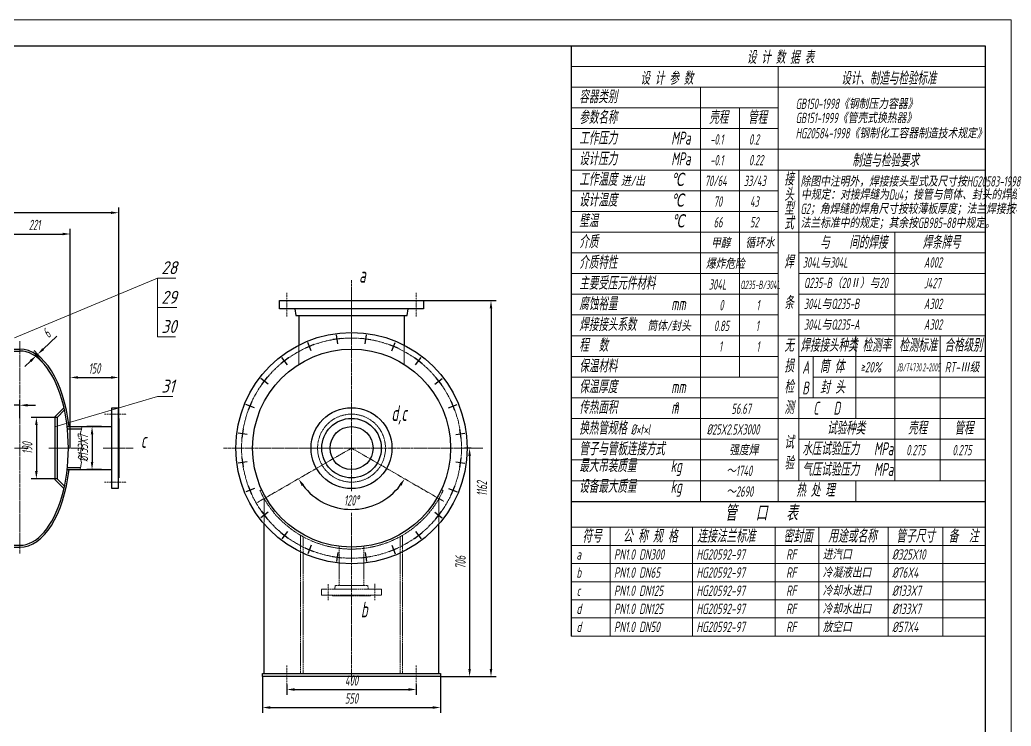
# Model space of a CAD drawing. Header units: millimetres. Extents: x 77 to 6805, y 49 to 4801.
# Drawn here: x 3741 to 6805, y 2619 to 4801 of the extents above; entities that cross this region are included whole.
import ezdxf

# ---------------------------------------------------------------- set-up
doc = ezdxf.new("R2010")
doc.units = ezdxf.units.MM
doc.header["$PDMODE"] = 3
for name, pattern in [('GEN3', [6.25, 5, -1.25]), ('GEN7', [13.75, 10, -1.25, 1.25, -1.25]), ('GEN7A', [7.5, 5, -1.25, 0, -1.25])]:
    doc.linetypes.add(name, pattern=pattern)
for name, color, linetype, lineweight in [('3', 6, 'GEN3', 18), ('4', 3, 'Continuous', 18), ('5', 3, 'Continuous', 18), ('6', 2, 'Continuous', 18), ('7', 4, 'GEN7', 18), ('7A', 4, 'GEN7A', 18), ('TILE1', 5, 'Continuous', 18)]:
    doc.layers.add(name, color=color, linetype=linetype, lineweight=lineweight)
doc.styles.add('HZ', font='gbeitc.shx', dxfattribs={"width": 0.7, "bigfont": 'hztxt.shx'})
doc.styles.get("Standard").update_dxf_attribs({"font": 'gbeitc.shx', "bigfont": 'hztxt.shx'})
doc.dimstyles.new('GEN-ISO', dxfattribs={"dimscale": 8, "dimtxt": 4, "dimasz": 3, "dimexe": 2, "dimexo": 0, "dimgap": 1.5, "dimtad": 1, "dimzin": 0, "dimdsep": 46, "dimtxsty": 'HZ', "dimblk1": 'CLOSED', "dimblk2": 'CLOSED', "dimcen": 0, "dimdle": 6, "dimclrd": 256, "dimclre": 256, "dimclrt": 2, "dimadec": 0, "dimazin": 0, "dimtfac": 1, "dimtdec": 3, "dimtmove": 0, "dimatfit": 2, "dimldrblk": 'CLOSED', "dimfxl": 0, "dimtolj": 1, "dimtzin": 0, "dimarcsym": 0})

# ---------------------------------------------------------------- blocks, each defined once
blk = doc.blocks.new('*D58')
at = {"layer": '5', "lineweight": -2}
for p, q in [((709.6, 3625.4), (709.6, 4221.5)), ((4022.6, 4205.5), (733.6, 4205.5)), ((4046.6, 3684.5), (4046.6, 4221.5))]:
    blk.add_line(p, q, dxfattribs=at)
at = {"layer": '5'}
for points in [[(733.6, 4209.5), (733.6, 4201.5), (709.6, 4205.5)], [(4022.6, 4209.5), (4022.6, 4201.5), (4046.6, 4205.5)]]:
    blk.add_solid(points, dxfattribs=at)
at = {"layer": 'Defpoints', "color": 0}
for p in [(709.6, 4205.5), (4046.6, 3684.5), (709.6, 3625.4)]:
    blk.add_point(p, dxfattribs=at)
at = {"layer": '5', "color": 2, "insert": (2378.1, 4233.5), "char_height": 32, "attachment_point": 5, "style": 'HZ'}
blk.add_mtext('\\A1;¡«3740', dxfattribs=at)
blk = doc.blocks.new('_CLOSED')
at = {"color": 0, "linetype": 'ByBlock', "lineweight": -2}
for p, q in [((-1, 0.166667), (0, 0)), ((-1, 0.166667), (-1, -0.166667)), ((0, 0), (-1, -0.166667)), ((0, 0), (-1, 0))]:
    blk.add_line(p, q, dxfattribs=at)
blk = doc.blocks.new('GB-A1')
blk.add_lwpolyline([(25, 10), (25, 584), (831, 584), (831, 10)], close=True)
at = {"layer": 'TILE1'}
blk.add_lwpolyline([(0, 594), (841, 594), (841, 0), (0, 0)], dxfattribs=at)
for tag, p in [('MAX', (841, 594)), ('RU', (831, 584)), ('INSERT', (831, 10))]:
    blk.add_attdef(tag, p, '', height=3.5)
blk = doc.blocks.new('*D63')
at = {"layer": '5', "lineweight": -2}
for p, q in [((4988.6, 3934.1), (5213.3, 3934.1)), ((5197.3, 3910.1), (5197.3, 2796.1)), ((5041.1, 2772.1), (5213.3, 2772.1))]:
    blk.add_line(p, q, dxfattribs=at)
at = {"layer": '5'}
for points in [[(5193.3, 3910.1), (5201.3, 3910.1), (5197.3, 3934.1)], [(5193.3, 2796.1), (5201.3, 2796.1), (5197.3, 2772.1)]]:
    blk.add_solid(points, dxfattribs=at)
at = {"layer": 'Defpoints', "color": 0}
for p in [(4988.6, 3934.1), (5041.1, 2772.1), (5197.3, 2772.1)]:
    blk.add_point(p, dxfattribs=at)
at = {"layer": '5', "color": 2, "insert": (5169.3, 3353.1), "char_height": 32, "attachment_point": 5, "rotation": 90, "style": 'HZ'}
blk.add_mtext('\\A1;1162', dxfattribs=at)
blk = doc.blocks.new('*D64')
at = {"layer": '5', "lineweight": -2}
for p, q in [((3675.6, 3798.1), (3675.6, 4155.7)), ((3699.6, 4139.7), (3872.6, 4139.7)), ((3896.6, 3625.4), (3896.6, 4155.7))]:
    blk.add_line(p, q, dxfattribs=at)
at = {"layer": '5'}
for points in [[(3699.6, 4143.7), (3699.6, 4135.7), (3675.6, 4139.7)], [(3872.6, 4143.7), (3872.6, 4135.7), (3896.6, 4139.7)]]:
    blk.add_solid(points, dxfattribs=at)
at = {"layer": 'Defpoints', "color": 0}
for p in [(3896.6, 4139.7), (3675.6, 3798.1), (3896.6, 3625.4)]:
    blk.add_point(p, dxfattribs=at)
at = {"layer": '5', "color": 2, "insert": (3786.1, 4167.7), "char_height": 32, "attachment_point": 5, "style": 'HZ'}
blk.add_mtext('\\A1;221', dxfattribs=at)
blk = doc.blocks.new('GENPOS13')
at = {"color": 0}
for tag, p in [('1GENPOS', (0, 0)), ('2GENPOS', (0, -1.5)), ('3GENPOS', (0, -3)), ('4GENPOS', (0, -4.5)), ('5GENPOS', (0, -6)), ('6GENPOS', (0, -7.5)), ('8GENPOS', (0, -10.5)), ('9GENPOS', (0, -12)), ('7GENPOS', (0, -9)), ('10GENPOS', (0, -13.5)), ('11GENPOS', (0, -15)), ('12GENPOS', (0, -16.5)), ('13GENPOS', (0, -18)), ('14GENPOS', (0, -19.5)), ('15GENPOS', (0, -21)), ('16GENPOS', (0, -22.5)), ('17GENPOS', (0, -24)), ('18GENPOS', (0, -25.5)), ('19GENPOS', (0, -27)), ('20GENPOS', (0, -28.5)), ('21GENPOS', (0, -30)), ('22GENPOS', (0, -31.5)), ('23GENPOS', (0, -33)), ('0GENPOS', (0, -34.5))]:
    blk.add_attdef(tag, p, '', height=1, dxfattribs=at)
blk = doc.blocks.new('*D65')
at = {"layer": '5', "lineweight": -2}
blk.add_arc((4766.1, 3478.1), 189.4, 217.2641, 322.7359, dxfattribs=at)
at = {"layer": '5'}
for points in [[(4612, 3361.2), (4618.7, 3365.7), (4602.1, 3383.4)], [(4913.5, 3365.7), (4920.2, 3361.2), (4930.2, 3383.4)]]:
    blk.add_solid(points, dxfattribs=at)
at = {"layer": 'Defpoints', "color": 0}
for p in [(4766.1, 3478.1), (4766.1, 3478.1), (4475.1, 3310.1), (5051.9, 3313.1), (4701.3, 3300.1)]:
    blk.add_point(p, dxfattribs=at)
at = {"layer": '5', "color": 2, "insert": (4766.1, 3316.7), "char_height": 32, "attachment_point": 5, "style": 'HZ'}
blk.add_mtext('\\A1;120%%D', dxfattribs=at)
blk = doc.blocks.new('*D66')
at = {"layer": '5', "lineweight": -2}
for p, q in [((4491.1, 2772.1), (4491.1, 2660.6)), ((5041.1, 2772.1), (5041.1, 2660.6)), ((4515.1, 2676.6), (5017.1, 2676.6))]:
    blk.add_line(p, q, dxfattribs=at)
at = {"layer": '5'}
for points in [[(4515.1, 2680.6), (4515.1, 2672.6), (4491.1, 2676.6)], [(5017.1, 2680.6), (5017.1, 2672.6), (5041.1, 2676.6)]]:
    blk.add_solid(points, dxfattribs=at)
at = {"layer": 'Defpoints', "color": 0}
for p in [(4491.1, 2772.1), (5041.1, 2772.1), (5041.1, 2676.6)]:
    blk.add_point(p, dxfattribs=at)
at = {"layer": '5', "color": 2, "insert": (4766.1, 2704.6), "char_height": 32, "attachment_point": 5, "style": 'HZ'}
blk.add_mtext('\\A1;550', dxfattribs=at)
blk = doc.blocks.new('*D67')
at = {"layer": '5', "lineweight": -2}
for p, q in [((4566.1, 2748.1), (4566.1, 2716.3)), ((4590.1, 2732.3), (4942.1, 2732.3)), ((4966.1, 2748.1), (4966.1, 2716.3))]:
    blk.add_line(p, q, dxfattribs=at)
at = {"layer": '5'}
for points in [[(4590.1, 2736.3), (4590.1, 2728.3), (4566.1, 2732.3)], [(4942.1, 2736.3), (4942.1, 2728.3), (4966.1, 2732.3)]]:
    blk.add_solid(points, dxfattribs=at)
at = {"layer": 'Defpoints', "color": 0}
for p in [(4566.1, 2748.1), (4966.1, 2748.1), (4966.1, 2732.3)]:
    blk.add_point(p, dxfattribs=at)
at = {"layer": '5', "color": 2, "insert": (4766.1, 2760.3), "char_height": 32, "attachment_point": 5, "style": 'HZ'}
blk.add_mtext('\\A1;400', dxfattribs=at)
blk = doc.blocks.new('*D68')
at = {"layer": '5', "lineweight": -2}
for p, q in [((3855.6, 3573.1), (3775.8, 3573.1)), ((3791.8, 3549.1), (3791.8, 3407.1)), ((3855.6, 3383.1), (3775.8, 3383.1))]:
    blk.add_line(p, q, dxfattribs=at)
at = {"layer": '5'}
for points in [[(3787.8, 3549.1), (3795.8, 3549.1), (3791.8, 3573.1)], [(3787.8, 3407.1), (3795.8, 3407.1), (3791.8, 3383.1)]]:
    blk.add_solid(points, dxfattribs=at)
at = {"layer": 'Defpoints', "color": 0}
for p in [(3855.6, 3573.1), (3791.8, 3383.1), (3855.6, 3383.1)]:
    blk.add_point(p, dxfattribs=at)
at = {"layer": '5', "color": 2, "insert": (3763.8, 3478.1), "char_height": 32, "attachment_point": 5, "rotation": 90, "style": 'HZ'}
blk.add_mtext('\\A1;190', dxfattribs=at)
blk = doc.blocks.new('*D69')
at = {"layer": '5', "lineweight": -2}
for p, q in [((3993.2, 3544.6), (3947.9, 3544.6)), ((3963.9, 3520.6), (3963.9, 3435.6)), ((3993.2, 3411.6), (3947.9, 3411.6))]:
    blk.add_line(p, q, dxfattribs=at)
at = {"layer": '5'}
for points in [[(3959.9, 3520.6), (3967.9, 3520.6), (3963.9, 3544.6)], [(3959.9, 3435.6), (3967.9, 3435.6), (3963.9, 3411.6)]]:
    blk.add_solid(points, dxfattribs=at)
at = {"layer": 'Defpoints', "color": 0}
for p in [(3993.2, 3544.6), (3963.9, 3411.6), (3993.2, 3411.6)]:
    blk.add_point(p, dxfattribs=at)
at = {"layer": '5', "color": 2, "insert": (3935.9, 3478.1), "char_height": 32, "attachment_point": 5, "rotation": 90, "style": 'HZ'}
blk.add_mtext('\\A1;%%C133X7', dxfattribs=at)
blk = doc.blocks.new('*D70')
at = {"layer": '5', "lineweight": -2}
for p, q in [((3896.6, 3478.1), (3896.6, 3712.5)), ((4046.6, 3570.6), (4046.6, 3712.5)), ((3920.6, 3696.5), (4022.6, 3696.5))]:
    blk.add_line(p, q, dxfattribs=at)
at = {"layer": '5'}
for points in [[(3920.6, 3700.5), (3920.6, 3692.5), (3896.6, 3696.5)], [(4022.6, 3700.5), (4022.6, 3692.5), (4046.6, 3696.5)]]:
    blk.add_solid(points, dxfattribs=at)
at = {"layer": 'Defpoints', "color": 0}
for p in [(4046.6, 3696.5), (4046.6, 3570.6), (3896.6, 3478.1)]:
    blk.add_point(p, dxfattribs=at)
at = {"layer": '5', "color": 2, "insert": (3971.6, 3724.5), "char_height": 32, "attachment_point": 5, "style": 'HZ'}
blk.add_mtext('\\A1;150', dxfattribs=at)
blk = doc.blocks.new('*D71')
at = {"layer": '5', "lineweight": -2}
for p, q in [((3700.6, 3570.9), (3700.6, 3626.6)), ((3740.6, 3570.9), (3740.6, 3626.6)), ((3676.6, 3610.6), (3601.8, 3610.6)), ((3740.6, 3610.6), (3700.6, 3610.6)), ((3764.6, 3610.6), (3788.6, 3610.6))]:
    blk.add_line(p, q, dxfattribs=at)
at = {"layer": '5'}
for points in [[(3676.6, 3614.6), (3676.6, 3606.6), (3700.6, 3610.6)], [(3764.6, 3614.6), (3764.6, 3606.6), (3740.6, 3610.6)]]:
    blk.add_solid(points, dxfattribs=at)
at = {"layer": 'Defpoints', "color": 0}
for p in [(3700.6, 3610.6), (3700.6, 3570.9), (3740.6, 3570.9)]:
    blk.add_point(p, dxfattribs=at)
at = {"layer": '5', "color": 2, "insert": (3627.2, 3638.6), "char_height": 32, "attachment_point": 5, "style": 'HZ'}
blk.add_mtext('\\A1;40', dxfattribs=at)
blk = doc.blocks.new('*D72')
at = {"layer": '5', "lineweight": -2}
for p, q in [((3812.9, 3784.2), (3855.1, 3824.1)), ((3810.7, 3743.4), (3780.4, 3775.4)), ((3814.8, 3747.3), (3784.5, 3779.3)), ((3774, 3747.3), (3756.5, 3730.8)), ((3791.4, 3763.8), (3795.5, 3767.7))]:
    blk.add_line(p, q, dxfattribs=at)
at = {"layer": '5'}
for points in [[(3810.2, 3787.1), (3815.7, 3781.3), (3795.5, 3767.7)], [(3771.2, 3750.2), (3776.7, 3744.4), (3791.4, 3763.8)]]:
    blk.add_solid(points, dxfattribs=at)
at = {"layer": 'Defpoints', "color": 0}
for p in [(3795.5, 3767.7), (3810.7, 3743.4), (3814.8, 3747.3)]:
    blk.add_point(p, dxfattribs=at)
at = {"layer": '5', "color": 2, "insert": (3823.5, 3832.7), "char_height": 32, "attachment_point": 5, "rotation": 43.4468, "style": 'HZ'}
blk.add_mtext('\\A1;6', dxfattribs=at)
blk = doc.blocks.new('*D73')
at = {"layer": '5', "lineweight": -2}
for p, q in [((5135.8, 3478.1), (5115.1, 3478.1)), ((5131.1, 3454.1), (5131.1, 2796.1)), ((5041.1, 2772.1), (5147.1, 2772.1))]:
    blk.add_line(p, q, dxfattribs=at)
at = {"layer": '5'}
for points in [[(5127.1, 3454.1), (5135.1, 3454.1), (5131.1, 3478.1)], [(5127.1, 2796.1), (5135.1, 2796.1), (5131.1, 2772.1)]]:
    blk.add_solid(points, dxfattribs=at)
at = {"layer": 'Defpoints', "color": 0}
for p in [(5135.8, 3478.1), (5041.1, 2772.1), (5131.1, 2772.1)]:
    blk.add_point(p, dxfattribs=at)
at = {"layer": '5', "color": 2, "insert": (5103.1, 3125.1), "char_height": 32, "attachment_point": 5, "rotation": 90, "style": 'HZ'}
blk.add_mtext('\\A1;706', dxfattribs=at)

msp = doc.modelspace()

# ---------------------------------------------------------------- linework, layer by layer
for p, q in [((5445.406, 4721.477), (6725.406, 4721.477)), ((5445.406, 4721.477), (5445.406, 2897.4822)), ((6725.406, 4721.477), (6725.406, 3313.477)), ((4543.605, 3934.1312), (4988.605, 3934.1312)), ((4543.605, 3908.1312), (4543.605, 3934.1312)), ((4988.605, 3934.1312), (4988.605, 3908.1312)), ((4988.605, 3908.1312), (4543.605, 3908.1312)), ((4591.105, 3908.1312), (4594.105, 3888.1312)), ((4938.105, 3888.1312), (4941.105, 3908.1312)), ((4594.105, 3888.1312), (4938.105, 3888.1312)), ((4603.605, 3888.1312), (4603.605, 3796.5649)), ((4928.605, 3888.1312), (4928.605, 3796.5649)), ((4641.749, 3778.3999), (4630.8462, 3804.7216)), ((4736.5908, 3817.1566), (4708.3442, 3813.4379)), ((4723.702, 3800.3597), (4719.9833, 3828.6063)), ((4825.3432, 3813.2489), (4797.0966, 3816.9676)), ((4808.5462, 3800.3601), (4812.2649, 3828.6067)), ((4890.4995, 3778.4013), (4901.4023, 3804.7229)), ((3675.6305, 3778.1312), (3740.6305, 3778.1312)), ((3700.6305, 3784.1312), (3740.6305, 3784.1312)), ((4649.8512, 3797.9604), (4623.5295, 3787.0576)), ((4910.06, 3786.5035), (4883.7383, 3797.4063)), ((4571.0355, 3756.9685), (4548.4326, 3739.6246)), ((4568.272, 3735.9774), (4550.9282, 3758.5804)), ((4984.9679, 3738.7431), (4962.365, 3756.087)), ((4963.9769, 3735.9796), (4981.3208, 3758.5825)), ((4508.2785, 3675.9832), (4485.6755, 3693.3271)), ((4505.5149, 3696.9743), (4488.1711, 3674.3713)), ((5023.9711, 3675.986), (5046.5741, 3693.3299)), ((5044.9621, 3673.2225), (5027.6183, 3695.8254)), ((4457.7545, 3622.0663), (4446.8518, 3595.7446)), ((5085.9541, 3594.4068), (5075.0513, 3620.7285)), ((3849.6305, 3575.6165), (3877.0185, 3603.0044)), ((3878.5559, 3596.0566), (3855.6305, 3573.1312)), ((4024.6305, 3353.1312), (4024.6305, 3603.1312)), ((4024.6305, 3603.1312), (4044.6305, 3603.1312)), ((4044.6305, 3603.1312), (4044.6305, 3353.1312)), ((4465.8568, 3602.5058), (4439.5351, 3613.4086)), ((5066.3936, 3602.5091), (5092.7153, 3613.4119)), ((3849.6305, 3380.6459), (3849.6305, 3575.6165)), ((3855.6305, 3573.1312), (3855.6305, 3383.1312)), ((4044.6305, 3570.1312), (4046.6305, 3570.1312)), ((4046.6305, 3570.1312), (4046.6305, 3386.1312)), ((3886.8989, 3544.6312), (4024.6305, 3544.6312)), ((3887.6507, 3537.6312), (3931.489, 3537.6312)), ((4431.0091, 3537.3495), (4427.2904, 3509.1029)), ((5105.1503, 3507.6672), (5101.4316, 3535.9139)), ((4443.8979, 3520.5525), (4415.6513, 3524.2713)), ((5088.3533, 3520.556), (5116.6, 3524.2748)), ((4443.8984, 3435.7084), (4415.6518, 3431.9896)), ((4427.1014, 3448.5971), (4430.8201, 3420.3505)), ((5088.3538, 3435.7119), (5116.6004, 3431.9931)), ((5101.2426, 3418.9149), (5104.9613, 3447.1615)), ((3886.8989, 3411.6312), (4024.6305, 3411.6312)), ((3887.6507, 3418.6312), (3928.4563, 3418.6312)), ((3877.0185, 3353.258), (3849.6305, 3380.6459)), ((3855.6305, 3383.1312), (3878.5559, 3360.2059)), ((4044.6305, 3386.1312), (4046.6305, 3386.1312)), ((4044.6305, 3353.1312), (4024.6305, 3353.1312)), ((4465.8581, 3353.7553), (4439.5365, 3342.8525)), ((4446.2976, 3361.8575), (4457.2004, 3335.5359)), ((5066.395, 3353.7586), (5092.7166, 3342.8558)), ((5074.4972, 3334.1981), (5085.4, 3360.5197)), ((5445.406, 3313.477), (6725.406, 3313.477)), ((4508.2806, 3280.2783), (4485.6777, 3262.9345)), ((4487.2896, 3283.0419), (4504.6334, 3260.4389)), ((5023.9733, 3280.2811), (5046.5762, 3262.9373)), ((5026.7368, 3259.2901), (5044.0806, 3281.8931)), ((4496.105, 2782.1312), (4496.105, 3243.8104)), ((4568.2748, 3220.2848), (4550.931, 3197.6818)), ((4963.9797, 3220.2869), (4981.3236, 3197.684)), ((5036.105, 2782.1312), (5036.105, 3243.8104)), ((4547.2838, 3217.5213), (4569.8867, 3200.1774)), ((4961.2162, 3199.2959), (4983.8191, 3216.6398)), ((3675.6305, 3178.1312), (3740.6305, 3178.1312)), ((3700.6305, 3172.1312), (3740.6305, 3172.1312)), ((4622.1917, 3169.7609), (4648.5134, 3158.8581)), ((4641.7522, 3177.8631), (4630.8495, 3151.5414)), ((4882.4005, 3158.3039), (4908.7222, 3169.2067)), ((4890.5027, 3177.8644), (4901.4055, 3151.5428)), ((4706.9085, 3143.0155), (4735.1552, 3139.2967)), ((4723.7055, 3155.9043), (4719.9868, 3127.6576)), ((4795.6609, 3139.1077), (4823.9075, 3142.8265)), ((4808.5497, 3155.9047), (4812.2684, 3127.6581)), ((4491.105, 2782.1312), (5041.105, 2782.1312)), ((4491.105, 2772.1312), (4491.105, 2782.1312)), ((5041.105, 2772.1312), (4491.105, 2772.1312)), ((5041.105, 2782.1312), (5041.105, 2772.1312))]:
    msp.add_line(p, q)
for radius in [357.5, 306, 125, 92, 66.5]:
    msp.add_circle((4766.105, 3478.1312), radius)
for major_axis, ratio, start_param, end_param in [((0, 306), 0.509803922, 4.931457256, 6.283185307), ((0, -300), 0.5, 0, 3.141592654), ((0, 306), 0.509803922, 3.141592654, 4.493320704)]:
    msp.add_ellipse((3740.6305, 3478.1312), major_axis=major_axis, ratio=ratio, start_param=start_param, end_param=end_param)
at = {"layer": '3'}
for p, q in [((4603.605, 3796.5649), (4603.605, 3737.4182)), ((4928.605, 3796.5649), (4928.605, 3737.4182)), ((4488.3251, 3349.7789), (4482.8784, 3347.2622)), ((5043.8849, 3349.7789), (5049.3315, 3347.2622)), ((4496.105, 3243.8104), (4496.105, 3321.7854)), ((5036.105, 3243.8104), (5036.105, 3321.7854)), ((4608.105, 3209.0959), (4608.105, 2782.1312)), ((4616.105, 2782.1312), (4616.105, 3204.5549)), ((4916.105, 2782.1312), (4916.105, 3204.5549)), ((4924.105, 3209.0959), (4924.105, 2782.1312)), ((4728.105, 3054.1312), (4728.105, 3174.4999)), ((4804.105, 3054.1312), (4804.105, 3174.4999)), ((4714.105, 3042.1312), (4716.105, 3054.1312)), ((4716.105, 3054.1312), (4816.105, 3054.1312)), ((4816.105, 3054.1312), (4818.105, 3042.1312)), ((4707.105, 3024.1312), (4707.105, 3022.1312)), ((4707.105, 3022.1312), (4825.105, 3022.1312)), ((4825.105, 3022.1312), (4825.105, 3024.1312))]:
    msp.add_line(p, q, dxfattribs=at)
msp.add_lwpolyline([(4673.605, 3042.1312), (4858.605, 3042.1312), (4858.605, 3024.1312), (4673.605, 3024.1312)], close=True, dxfattribs=at)
msp.add_arc((4766.105, 3478.1312), 312, 204.8, 335.2, dxfattribs=at)
at = {"layer": '4'}
for p, q in [((5445.406, 4657.477), (6725.406, 4657.477)), ((6085.406, 4657.477), (6085.406, 3313.477)), ((5445.406, 4593.477), (6725.406, 4593.477)), ((5845.406, 4593.477), (5845.406, 3313.477)), ((5445.406, 4529.477), (6085.406, 4529.477)), ((5965.406, 4529.477), (5965.406, 3697.477)), ((5445.406, 4465.477), (6085.406, 4465.477)), ((5445.406, 4401.477), (6725.406, 4401.477)), ((5445.406, 4337.477), (6725.406, 4337.477)), ((6149.406, 4337.477), (6149.406, 3377.477)), ((5445.406, 4273.477), (6085.406, 4273.477)), ((5445.406, 4209.477), (6085.406, 4209.477)), ((5445.406, 4145.477), (6725.406, 4145.477)), ((6445.406, 4145.477), (6445.406, 3377.477)), ((5445.406, 4081.477), (6085.406, 4081.477)), ((6149.406, 4081.477), (6725.406, 4081.477)), ((5445.406, 4017.477), (6085.406, 4017.477)), ((6149.406, 4017.477), (6725.406, 4017.477)), ((5445.406, 3953.477), (6085.406, 3953.477)), ((6149.406, 3953.477), (6725.406, 3953.477)), ((6149.406, 3953.477), (6725.406, 3953.477)), ((5445.406, 3889.477), (6085.406, 3889.477)), ((6149.406, 3889.477), (6725.406, 3889.477)), ((5445.406, 3825.477), (6725.406, 3825.477)), ((6325.406, 3825.477), (6325.406, 3569.477)), ((6585.406, 3825.477), (6585.406, 3377.477)), ((5445.406, 3761.477), (6085.406, 3761.477)), ((6149.406, 3761.477), (6725.406, 3761.477)), ((6193.406, 3761.477), (6193.406, 3633.477)), ((5445.406, 3697.477), (6085.406, 3697.477)), ((6193.406, 3697.477), (6725.406, 3697.477)), ((5445.406, 3633.477), (6085.406, 3633.477)), ((6149.406, 3633.477), (6725.406, 3633.477)), ((5445.406, 3569.477), (6725.406, 3569.477)), ((5445.406, 3505.477), (6085.406, 3505.477)), ((6149.406, 3505.477), (6725.406, 3505.477)), ((5445.406, 3441.477), (6085.406, 3441.477)), ((6149.406, 3441.477), (6725.406, 3441.477)), ((5445.406, 3377.477), (6725.406, 3377.477)), ((6325.406, 3377.477), (6325.406, 3313.477)), ((6725.406, 3233.478), (5445.406, 3233.478)), ((5565.406, 2897.4822), (5565.406, 3233.478)), ((5820.406, 2897.4822), (5820.406, 3233.478)), ((6075.406, 2897.4822), (6075.406, 3233.478)), ((6210.406, 2897.4822), (6210.406, 3233.478)), ((6425.406, 2897.4822), (6425.406, 3233.478)), ((6593.7715, 2897.4822), (6593.7715, 3233.478)), ((6725.406, 3177.4787), (5445.406, 3177.4787)), ((6725.406, 3121.4794), (5445.406, 3121.4794)), ((6725.406, 3065.4801), (5445.406, 3065.4801)), ((6725.406, 3009.4808), (5445.406, 3009.4808)), ((6725.406, 2953.4815), (5445.406, 2953.4815)), ((6725.406, 2897.4822), (5445.406, 2897.4822))]:
    msp.add_line(p, q, dxfattribs=at)
msp.add_lwpolyline([(3931.6109, 3544.6312), (3931.7968, 3543.3785), (3931.8142, 3540.3624), (3931.4796, 3537.5529), (3930.906, 3534.924), (3930.2059, 3532.4497), (3929.492, 3530.1041), (3928.8772, 3527.8613), (3928.4742, 3525.6953), (3928.3656, 3523.5839), (3928.5141, 3521.5192), (3928.8522, 3519.4971), (3929.3126, 3517.5135), (3929.8278, 3515.5644), (3930.3305, 3513.6454), (3930.7531, 3511.7527), (3931.0283, 3509.8819), (3931.1085, 3508.0307), (3931.0253, 3506.2029), (3930.8303, 3504.4043), (3930.5748, 3502.6403), (3930.3103, 3500.9165), (3930.0884, 3499.2387), (3929.9605, 3497.6122), (3929.978, 3496.0428), (3930.1745, 3494.5318), (3930.5114, 3493.0633), (3930.9322, 3491.6171), (3931.3804, 3490.1732), (3931.7995, 3488.7113), (3932.1331, 3487.2115), (3932.3245, 3485.6535), (3932.3173, 3484.0172), (3932.0757, 3482.2881), (3931.6467, 3480.4746), (3931.098, 3478.5907), (3930.4972, 3476.6503), (3929.9121, 3474.6673), (3929.4104, 3472.6559), (3929.0597, 3470.6299), (3928.9277, 3468.6033), (3929.0586, 3466.5892), (3929.4014, 3464.597), (3929.8819, 3462.6349), (3930.4256, 3460.7115), (3930.9581, 3458.835), (3931.405, 3457.0138), (3931.6919, 3455.2565), (3931.7444, 3453.5712), (3931.5155, 3451.9632), (3931.0682, 3450.4246), (3930.4928, 3448.9442), (3929.8796, 3447.5107), (3929.3189, 3446.113), (3928.9012, 3444.7399), (3928.7169, 3443.3802), (3928.8561, 3442.0228), (3929.3546, 3440.6103), (3930.0291, 3438.9015), (3930.6415, 3436.6089), (3930.9537, 3433.4449), (3930.7277, 3429.1223), (3929.7255, 3423.3534), (3927.709, 3415.851), (3926.2606, 3411.6312)], dxfattribs=at)
at = {"layer": '5'}
for points in [[(3723.6691, 3818.8597), (4165.9936, 4003.6768), (4223.0094, 4003.6768)], [(4165.9123, 4003.6768), (4165.9123, 3912.2139), (4225.7918, 3912.2139)], [(4166.2821, 3911.6288), (4166.2821, 3821.9829), (4222.3136, 3821.9829)], [(3852.0365, 3545.4407), (4165.9936, 3637.7044), (4213.9936, 3637.7044)]]:
    msp.add_lwpolyline(points, dxfattribs=at)
at = {"layer": '7'}
for p, q in [((4766.105, 3344.659), (4766.105, 3997.1735)), ((3740.6305, 3808.1312), (3740.6305, 3152.2653)), ((811.1821, 3478.1312), (3763.4835, 3478.1312)), ((3830.157, 3478.1312), (3940.7124, 3478.1312)), ((3998.0994, 3478.1312), (4090.8638, 3478.1312)), ((4370.5922, 3478.1312), (5171.848, 3478.1312)), ((4766.105, 3478.1312), (4475.1204, 3310.1312)), ((4766.105, 3478.1312), (5051.8934, 3313.1312)), ((4766.105, 2757.6401), (4766.105, 3278.1404))]:
    msp.add_line(p, q, dxfattribs=at)
for radius in [340, 105]:
    msp.add_circle((4766.105, 3478.1312), radius, dxfattribs=at)
at = {"layer": '7A'}
for p, q in [((4566.105, 3958.1312), (4566.105, 3884.1312)), ((4766.105, 3958.1312), (4766.105, 3875.4721)), ((4966.105, 3958.1312), (4966.105, 3884.1312)), ((4002.6305, 3583.1312), (4070.6305, 3583.1312)), ((4002.6305, 3373.1312), (4070.6305, 3373.1312)), ((4693.605, 3058.0134), (4693.605, 3008.4154)), ((4838.605, 3058.404), (4838.605, 3008.0249)), ((4566.105, 2806.1312), (4566.105, 2748.1312)), ((4966.105, 2806.1312), (4966.105, 2748.1312))]:
    msp.add_line(p, q, dxfattribs=at)

# ---------------------------------------------------------------- block references
at = {"xscale": 8, "yscale": 8, "zscale": 8}
msp.add_blockref('GB-A1', (77.406, 49.477), dxfattribs=at)
at = {"layer": '6', "color": 7}
ref = msp.add_blockref('GENPOS13', (4177.9936, 4015.6768), dxfattribs=dict(at, xscale=8, yscale=8, zscale=8))
ref.add_attrib('1GENPOS', '28', (4177.9936, 4015.6768), dxfattribs={"layer": '0', "color": 0, "height": 40})
ref = msp.add_blockref('GENPOS13', (4177.9123, 3924.2139), dxfattribs=dict(at, xscale=8, yscale=8, zscale=8))
ref.add_attrib('1GENPOS', '29', (4177.9123, 3924.2139), dxfattribs={"layer": '0', "color": 0, "height": 40})
ref = msp.add_blockref('GENPOS13', (4178.2821, 3833.9829), dxfattribs=dict(at, xscale=8, yscale=8, zscale=8))
ref.add_attrib('1GENPOS', '30', (4178.2821, 3833.9829), dxfattribs={"layer": '0', "color": 0, "height": 40})
ref = msp.add_blockref('GENPOS13', (4177.9936, 3649.7044), dxfattribs=dict(at, xscale=8, yscale=8, zscale=8))
ref.add_attrib('1GENPOS', '31', (4177.9936, 3649.7044), dxfattribs={"layer": '0', "color": 0, "height": 40})

# ---------------------------------------------------------------- texts
at = {"layer": '6', "style": 'HZ'}
for s, insert, char_height, width, attachment_point in [('设 计 数 据 表', (5988.0651, 4665.5122), 40, 408.7488, 7), ('设 计 参 数', (5658.969, 4600.7712), 40, 321.0912, 7), ('设计、制造与检验标准', (6279.8948, 4600.7712), 40, 583.344, 7), ('容器类别', (5469.8035, 4543.7992), 40, 233.1936, 7), ('{\\W0.700009;GB150-1998《钢制压力容器》}', (6139.2345, 4525.8119), 31.9996, 607.695319, 7), ('参数名称', (5469.8035, 4479.7992), 40, 233.1936, 7), ('壳程', (5871.6382, 4479.7992), 40, 116.4768, 7), ('管程', (5991.6382, 4479.7992), 40, 116.4768, 7), ('{\\W0.700009;GB151-1999《管壳式换热器》}', (6139.2345, 4482.0061), 31.9996, 607.695319, 7), ('工作压力           MPa', (5469.8035, 4415.7992), 40, 643.3824, 7), ('{\\W0.700009;-0.1}', (5874.8282, 4415.9698), 31.9996, 93.565433, 7), ('{\\W0.700009;0.2}', (5994.8282, 4415.9698), 31.9996, 70.126075, 7), ('{\\W0.700009;HG20584-1998《钢制化工容器制造技术规定》}', (6139.2345, 4435.0514), 31.9996, 934.69434, 7), ('设计压力           MPa', (5469.8035, 4351.7992), 40, 643.3824, 7), ('{\\W0.700009;-0.1}', (5874.8281, 4351.9706), 31.9996, 93.565433, 7), ('{\\W0.700009;0.22}', (5994.8281, 4351.9706), 31.9996, 93.565433, 7), ('制造与检验要求', (6313.9181, 4347.2875), 40, 408.2688, 7), ('工作温度           ℃', (5469.8035, 4287.7992), 40, 613.8432, 7), ('进/出', (5598.7978, 4287.589), 32, 116.6208, 7), ('接', (6103.8239, 4289.3951), 40, 58.1184, 7), ('{\\W0.700009;除图中注明外，焊接接头型式及尺寸按HG20583-1998}', (6154.1042, 4285.2623), 31.9996, 1074.754493, 7), ('{\\W0.700009;70/64}', (5857.8839, 4287.9714), 31.9996, 117.00479, 7), ('{\\W0.700009;33/43}', (5978.7258, 4287.9714), 31.9996, 117.00479, 7), ('设计温度           ℃', (5469.8035, 4223.7992), 40, 613.8432, 7), ('头', (6103.8239, 4242.2231), 40, 58.1184, 7), ('{\\W0.700009;中规定：对接焊缝为Du4；接管与筒体、封头的焊缝为}', (6155.3247, 4242.5734), 31.9996, 1097.233862, 7), ('{\\W0.700009;70}', (5885.473, 4223.9722), 31.9996, 46.686718, 7), ('{\\W0.700009;43}', (5997.7324, 4223.9722), 31.9996, 46.686718, 7), ('型', (6103.8239, 4198.7275), 40, 58.1184, 7), ('{\\W0.700009;G2；角焊缝的焊角尺寸按较薄板厚度；法兰焊接按相应}', (6154.1041, 4198.6648), 31.9996, 1120.481222, 7), ('壁温               ℃', (5469.8035, 4159.7992), 40, 614.3232, 7), ('{\\W0.700009;66}', (5885.473, 4159.9722), 31.9996, 46.686718, 7), ('{\\W0.700009;52}', (5997.7324, 4159.9722), 31.9996, 46.686718, 7), ('式', (6103.8239, 4153.6378), 40, 58.1184, 7), ('{\\W0.700009;法兰标准中的规定；其余按GB985-88中规定。}', (6154.1041, 4155.1371), 31.9996, 934.310345, 7), ('介质', (5469.8035, 4095.7992), 40, 116.4768, 7), ('与    间的焊接', (6214.8326, 4093.8037), 40, 408.7488, 7), ('焊条牌号', (6531.3454, 4093.8037), 40, 233.1936, 7), ('{\\W0.75;甲醇}', (5877.5193, 4095.973), 32, 99.823543, 7), ('{\\W0.75;循环水}', (5983.6796, 4096.4653), 32, 149.831314, 7), ('介质特性', (5469.8035, 4031.7992), 40, 233.1936, 7), ('焊', (6103.8239, 4033.5613), 40, 58.1184, 7), ('{\\W0.75;爆炸危险}', (5861.187, 4031.973), 32, 199.839086, 7), ('{\\W0.700009;304L与304L}', (6160.8971, 4035.9338), 31.9996, 234.009581, 7), ('{\\W0.700009;A002}', (6535.7162, 4035.9338), 31.9996, 93.565433, 7), ('a', (4789.7085, 3989.4658), 48, 34.87104, 7), ('主要受压元件材料', (5469.8035, 3967.7992), 40, 466.6272, 7), ('304L', (5870.5667, 3967.9698), 32, 93.56544, 7), ('{\\W0.55;Q235-B/304L}', (5968.2899, 3969.7144), 26, 164.810434, 7), ('Q235-B（20Ⅱ）与20', (6164.6747, 3971.9346), 31.9996, 420.943217, 7), ('{\\W0.700009;J427}', (6535.7162, 3971.9346), 31.9996, 93.565433, 7), ('腐蚀裕量           mm', (5469.8035, 3903.7992), 40, 614.0832, 7), ('0', (5903.2007, 3903.9698), 32, 23.24736, 7), ('1', (6017.9732, 3903.9698), 32, 23.24736, 7), ('条', (6103.8239, 3907.3309), 40, 58.1184, 7), ('{\\W0.700009;304L与Q235-B}', (6164.6747, 3907.9346), 31.9996, 280.888296, 7), ('{\\W0.700009;A302}', (6535.7162, 3907.9354), 31.9996, 93.565433, 7), ('焊接接头系数', (5469.8035, 3839.7992), 40, 349.9104, 7), ('筒体/封头', (5680.3247, 3839.7992), 32, 209.99424, 7), ('0.85', (5886.598, 3839.9698), 32, 93.56544, 7), ('1', (6015.9157, 3839.9698), 32, 23.24736, 7), ('{\\W0.700009;304L与Q235-A}', (6164.6747, 3843.9346), 31.9996, 280.888296, 7), ('{\\W0.700009;A302}', (6535.7162, 3843.9354), 31.9996, 93.565433, 7), ('程  数', (5469.8035, 3775.7992), 40, 175.0752, 7), ('1', (5901.9014, 3775.9698), 32, 23.24736, 7), ('1', (6017.9732, 3775.9698), 32, 23.24736, 7), ('无', (6104.1733, 3775.7992), 40, 58.1184, 7), ('焊接接头种类', (6153.6327, 3775.7992), 40, 349.9104, 7), ('检测率', (6345.4952, 3775.7992), 40, 174.8352, 7), ('检测标准', (6458.8858, 3775.7992), 40, 233.1936, 7), ('合格级别', (6598.8858, 3775.7992), 40, 233.1936, 7), ('保温材料', (5469.8035, 3711.7992), 40, 233.1936, 7), ('损', (6104.1733, 3711.7992), 40, 58.1184, 7), ('A', (6159.4695, 3707.9394), 40, 29.0592, 7), ('{\\W0.75;筒 体}', (6213.201, 3710.405), 40, 156.154286, 7), ('{\\W0.75;≥20%}', (6338.8945, 3712.0088), 32, 125.115429, 7), ('{\\W0.5;JB/T4730.2-2005}', (6450.7364, 3715.2978), 25, 196.692857, 7), ('{\\W0.75;RT-Ⅲ级}', (6600.0804, 3712.0088), 31.9996, 175.12101, 7), ('保温厚度           mm', (5469.8035, 3647.7992), 40, 614.0832, 7), ('检', (6104.1733, 3647.7992), 40, 58.1184, 7), ('B', (6159.4695, 3643.9394), 40, 29.0592, 7), ('{\\W0.75;封 头}', (6214.7836, 3646.405), 40, 156.154286, 7), ('传热面积           m', (5469.8035, 3583.7992), 40, 584.784, 7), ('2', (5764.3093, 3595.7164), 24, 17.43552, 7), ('测', (6104.1733, 3583.7992), 40, 58.1184, 7), ('C   D', (6193.289, 3581.3677), 40, 146.256, 7), ('d,c', (4889.3276, 3550.9487), 48, 105.18912, 7), ('56.67', (5940.6383, 3583.9698), 32, 117.0048, 7), ('换热管规格', (5469.8035, 3519.7992), 40, 291.552, 7), ('试验种类', (6236.1633, 3520.0098), 40, 233.1936, 7), ('壳程', (6486.381, 3520.0098), 40, 116.4768, 7), ('管程', (6629.8325, 3520.0098), 40, 116.4768, 7), ('%%C×t×l', (5629.366, 3519.7992), 32, 186.74688, 7), ('%%C25X2.5X3000', (5864.1566, 3519.9698), 32, 304.32768, 7), ('c', (4114.85, 3478.8994), 48, 34.87104, 7), ('管子与管板连接方式', (5469.8035, 3455.7992), 40, 524.9856, 7), ('试', (6104.1733, 3476.2436), 40, 58.1184, 7), ('水压试验压力   MPa', (6159.1328, 3456.0098), 40, 525.7056, 7), ('强度焊', (5933.2332, 3455.9698), 32, 139.86816, 7), ('{\\W0.700009;0.275}', (6481.1384, 3456.0096), 31.9996, 117.00479, 7), ('{\\W0.700009;0.275}', (6623.798, 3456.0096), 31.9996, 117.00479, 7), ('最大吊装质量       kg', (5469.8035, 3391.7992), 40, 613.6032, 7), ('验', (6104.1733, 3412.2436), 40, 58.1184, 7), ('气压试验压力   MPa', (6159.1328, 3392.0098), 40, 525.7056, 7), ('～1740', (5924.138, 3391.9698), 32, 140.25216, 7), ('设备最大质量       kg', (5469.8035, 3327.7992), 40, 613.6032, 7), ('热 处 理', (6140.9341, 3327.7992), 40, 233.4336, 7), ('～2690', (5924.138, 3327.9698), 32, 140.25216, 7), ('{\\W0.750009;管   口   表}', (5920.3856, 3253.4778), 47.9994, 450.645914, 7), ('{\\W0.750009;符号}', (5509.4577, 3206.2473), 39.9995, 124.779426, 5), ('{\\W0.750009;公 称 规 格}', (5689.4577, 3206.2473), 39.9995, 343.923411, 5), ('{\\W0.750009;连接法兰标准}', (5924.4577, 3206.2473), 39.9995, 374.818271, 5), ('{\\W0.750009;密封面}', (6146.5268, 3206.2473), 39.9995, 187.289137, 5), ('{\\W0.750009;用途或名称}', (6314.4577, 3206.2473), 39.9995, 312.308559, 5), ('{\\W0.750009;管子尺寸}', (6509.4577, 3206.2473), 39.9995, 249.798848, 5), ('{\\W0.750009;备  注}', (6657.8232, 3206.2473), 39.9995, 187.529134, 5), ('{\\W0.750009;PN1.0 DN300}', (5577.406, 3133.6137), 31.9996, 275.906719, 7), ('{\\W0.750009;HG20592-97}', (5832.406, 3133.6137), 31.9996, 250.806836, 7), ('{\\W0.750009;RF}', (6109.6808, 3133.6137), 31.9996, 50.007769, 7), ('{\\W0.750009;进汽口}', (6222.406, 3133.6137), 31.9996, 149.831309, 7), ('{\\W0.750009;%%C325X10}', (6437.406, 3133.6137), 31.9996, 200.415071, 7), ('{\\W0.750009;a}', (5461.406, 3133.6137), 31.9996, 24.907886, 7), ('{\\W0.750009;b}', (5461.406, 3077.6144), 31.9996, 24.907886, 7), ('{\\W0.750009;PN1.0 DN65}', (5577.406, 3077.6144), 31.9996, 250.806836, 7), ('{\\W0.750009;HG20592-97}', (5832.406, 3077.6144), 31.9996, 250.806836, 7), ('{\\W0.750009;RF}', (6109.6808, 3077.6144), 31.9996, 50.007769, 7), ('{\\W0.750009;冷凝液出口}', (6222.406, 3077.6144), 31.9996, 249.846848, 7), ('{\\W0.750009;%%C76X4}', (6437.406, 3077.6144), 31.9996, 150.215305, 7), ('{\\W0.750009;c}', (5461.9498, 3021.6151), 31.9996, 24.907886, 7), ('{\\W0.750009;PN1.0 DN125}', (5577.406, 3021.6151), 31.9996, 275.906719, 7), ('{\\W0.750009;HG20592-97}', (5832.406, 3021.6151), 31.9996, 250.806836, 7), ('{\\W0.750009;RF}', (6109.6808, 3021.6151), 31.9996, 50.007769, 7), ('{\\W0.750009;冷却水进口}', (6222.406, 3021.6151), 31.9996, 249.846848, 7), ('{\\W0.750009;%%C133X7}', (6437.406, 3021.6151), 31.9996, 175.315188, 7), ('b', (4794.9744, 2955.2543), 48, 34.87104, 7), ('{\\W0.750009;d}', (5461.406, 2965.6158), 31.9996, 24.907886, 7), ('{\\W0.750009;PN1.0 DN125}', (5577.406, 2965.6158), 31.9996, 275.906719, 7), ('{\\W0.750009;HG20592-97}', (5832.406, 2965.6158), 31.9996, 250.806836, 7), ('{\\W0.750009;RF}', (6109.6808, 2965.6158), 31.9996, 50.007769, 7), ('{\\W0.750009;冷却水出口}', (6222.406, 2965.6158), 31.9996, 249.846848, 7), ('{\\W0.750009;%%C133X7}', (6437.406, 2965.6158), 31.9996, 175.315188, 7), ('{\\W0.750009;放空口}', (6222.406, 2909.6165), 31.9996, 149.831309, 7), ('{\\W0.750009;d}', (5461.406, 2909.6165), 31.9996, 24.907886, 7), ('{\\W0.750009;PN1.0 DN50}', (5577.406, 2909.6165), 31.9996, 250.806836, 7), ('{\\W0.750009;HG20592-97}', (5832.406, 2909.6165), 31.9996, 250.806836, 7), ('{\\W0.750009;RF}', (6109.6808, 2909.6165), 31.9996, 50.007769, 7), ('{\\W0.750009;%%C57X4}', (6437.406, 2909.6165), 31.9996, 150.215305, 7)]:
    msp.add_mtext(s, dxfattribs=dict(at, insert=insert, char_height=char_height, width=width, attachment_point=attachment_point))

# ---------------------------------------------------------------- dimensions: what is measured, and where the dimension line sits
at = {"layer": '5'}
for base, p1, p2, text, picture, middle in [((709.6305, 4205.4936), (4046.6305, 3684.5047), (709.6305, 3625.3836), '¡«3740', '*D58', (2378.1305, 4233.4936)), ((3896.6305, 4139.7484), (3675.6305, 3798.1312), (3896.6305, 3625.3836), '221', '*D64', (3786.1305, 4167.7484)), ((4046.6305, 3696.5047), (3896.6305, 3478.1312), (4046.6305, 3570.6312), '150', '*D70', (3971.6305, 3724.5047)), ((3700.6305, 3610.6099), (3740.6305, 3570.9319), (3700.6305, 3570.9319), '40', '*D71', (3627.1905, 3638.6099)), ((5041.105, 2676.5998), (4491.105, 2772.1312), (5041.105, 2772.1312), '550', '*D66', (4766.105, 2704.5998)), ((4966.105, 2732.2578), (4566.105, 2748.1312), (4966.105, 2748.1312), '400', '*D67', (4766.105, 2760.2578))]:
    dim = msp.add_linear_dim(base=base, p1=p1, p2=p2, text=text, dimstyle='GEN-ISO', override={"dimaunit": 1}, dxfattribs=at)
    dim.commit()
    dim.dimension.update_dxf_attribs({"geometry": picture, "text_midpoint": middle})
for base, p1, p2, angle, text, picture, middle in [((5197.2838, 2772.1312), (4988.605, 3934.1312), (5041.105, 2772.1312), 90, '1162', '*D63', (5169.2838, 3353.1312)), ((3795.5132, 3767.6952), (3810.654, 3743.4365), (3814.7849, 3747.3493), 43.4468028, '6', '*D72', (3823.467, 3832.7399)), ((3791.7958, 3383.1312), (3855.6305, 3573.1312), (3855.6305, 3383.1312), 90, '190', '*D68', (3763.7958, 3478.1312)), ((3963.8686, 3411.6312), (3993.2113, 3544.6312), (3993.2113, 3411.6312), 90, '%%C133X7', '*D69', (3935.8686, 3478.1312)), ((5131.1256, 2772.1312), (5135.7523, 3478.1312), (5041.105, 2772.1312), 90, '706', '*D73', (5103.1256, 3125.1312))]:
    dim = msp.add_linear_dim(base=base, p1=p1, p2=p2, angle=angle, text=text, dimstyle='GEN-ISO', override={"dimaunit": 1}, dxfattribs=at)
    dim.commit()
    dim.dimension.update_dxf_attribs({"geometry": picture, "text_midpoint": middle})
dim = msp.add_angular_dim_2l(base=(4701.3174, 3300.1287), line1=((4766.105, 3478.1312), (4475.1204, 3310.1312)), line2=((4766.105, 3478.1312), (5051.8934, 3313.1312)), text='120%%D', dimstyle='GEN-ISO', override={"dimtih": 0, "dimtoh": 0}, dxfattribs=at)
dim.commit()
dim.dimension.update_dxf_attribs({"geometry": '*D65', "text_midpoint": (4766.105, 3316.7049)})

doc.saveas('drawing.dxf')
